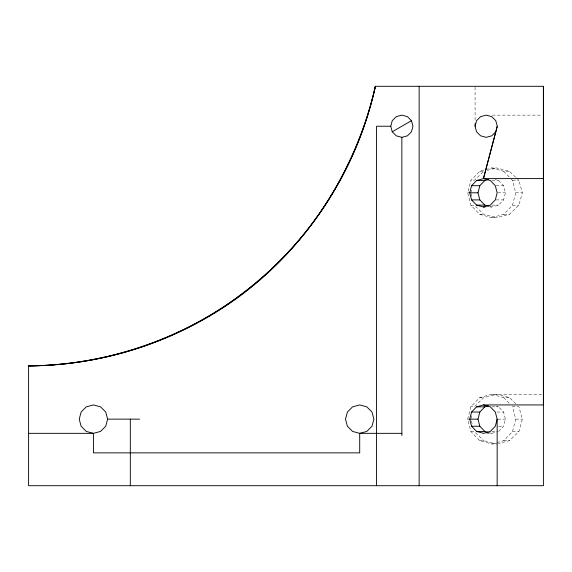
<?xml version="1.0" encoding="UTF-8"?>
<svg xmlns="http://www.w3.org/2000/svg" width="572" height="572" viewBox="0 0 572 572"><rect width="100%" height="100%" fill="white"/><g stroke="black" fill="none" stroke-linecap="round" stroke-linejoin="round"><path stroke-width="0.43" stroke-dasharray="2.86 2.15" d="M516.387 177.949L518.897 180.38L522.343 192.807L518.897 205.226L509.48 214.328L496.618 217.653L491.706 217.653L479.708 214.328L470.92 205.226L467.703 192.807L470.92 180.38L479.708 171.278L491.706 167.953L496.618 167.953L509.48 171.278L515.758 177.341M490.054 207.007L491.706 207.007L498.569 205.105L503.589 199.907L505.426 192.807L503.589 185.7L498.569 180.502L495.137 179.551M491.706 217.653L503.71 214.328L512.498 205.226L515.715 192.807L512.498 180.38L511.325 179.165M479.708 440.662L483.755 440.662L496.618 443.994L491.706 443.994L479.708 440.662L470.92 431.567L467.703 419.14L470.92 406.713L479.708 397.619L491.706 394.287L541.634 394.287M498.569 431.438L503.589 426.24L505.426 419.14L503.589 412.04L498.569 406.842L495.995 406.127M496.853 442.564L503.71 440.662L512.498 431.567L515.715 419.14L512.498 406.713L518.897 406.713L522.343 419.14L518.897 431.567L509.48 440.662L498.334 443.543M470.885 192.807L472.265 187.83M471.121 418.311L472.265 414.171M515.758 403.682L509.48 397.619L496.618 394.287L483.755 397.619L474.338 406.713L470.92 406.713M486.743 433.34L491.706 433.34L497.712 431.674M491.706 443.994L495.995 442.799M487.18 170.392L496.618 167.953M492.342 115.136L541.641 115.136M479.708 171.278L483.755 171.278L474.338 180.38L470.92 180.38M491.706 167.953L503.71 171.278L509.48 171.278M512.498 180.38L518.897 180.38M491.949 180.502L498.569 180.502M496.146 185.7L503.589 185.7M467.703 192.807L469.297 192.807M497.983 192.807L505.426 192.807M515.715 192.807L522.343 192.807M496.146 199.907L503.589 199.907M491.949 205.105L498.569 205.105M470.92 205.226L474.338 205.226L483.755 214.328L496.618 217.653M512.498 205.226L518.897 205.226M479.708 214.328L483.755 214.328M503.71 214.328L509.48 214.328M479.708 397.619L483.755 397.619M491.706 394.287L503.71 397.619L509.48 397.619M491.949 406.842L498.569 406.842M496.975 412.04L503.589 412.04M467.703 419.14L469.297 419.14M497.983 419.14L505.426 419.14M515.715 419.14L522.343 419.14M498.627 426.24L503.589 426.24M491.949 431.438L496.088 431.438M470.92 431.567L474.338 431.567L483.755 440.662M512.498 431.567L518.897 431.567M503.71 440.662L509.48 440.662M489.139 432.625L491.706 433.34M489.997 206.528L491.706 207.007M503.71 171.278L510.739 178.557M503.71 397.619L509.566 403.682M471.121 193.629L472.036 196.947M471.349 420.792L472.265 424.109M475.082 87.18L475.082 121.793"/><path stroke-width="0.86" d="M543.4 86.293L543.4 485.707L28.6 485.707L28.6 365.88A356.914 356.914 0 0 0 375.375 86.293L543.4 86.293L543.4 404.933L483.44 404.933L476.583 406.842L471.557 412.04L469.719 419.14L471.557 426.24L476.583 431.438L483.44 433.34L490.297 431.438L495.316 426.24L497.154 419.14L495.316 412.04L490.297 406.842L483.44 404.933M485.092 207.007L483.44 207.007L476.583 205.105L471.557 199.907L469.719 192.807L471.557 185.7L476.583 180.502L483.44 178.6L543.4 178.6M489.139 206.292L484.849 205.105L479.829 199.907L477.992 192.807L479.829 185.7L484.849 180.502L488.281 179.551M488.281 432.389L484.849 431.438L479.829 426.24L477.992 419.14L479.829 412.04L484.849 406.842L488.281 405.891M483.44 207.007L490.297 205.105L495.316 199.907L497.154 192.807L495.316 185.7L490.297 180.502L483.44 178.6L497.275 126.233L495.788 120.685L491.727 116.624L486.179 115.136L480.63 116.624L476.569 120.685L475.082 126.233L476.569 131.782L480.63 135.843L486.179 137.33L491.727 135.843L495.788 131.782M483.44 178.6L497.275 126.233M401.859 433.34L359.702 433.34L352.595 431.438L347.397 426.24L345.495 419.14L347.397 412.04L352.595 406.842L359.702 404.933L366.802 406.842L372 412.04L373.902 419.14L372 426.24L366.802 431.438L359.702 433.34L359.702 452.867L93.422 452.867L93.422 433.34L86.322 431.438L81.124 426.24L79.222 419.14L81.124 412.04L86.322 406.842L93.422 404.933L100.522 406.842L105.72 412.04L107.622 419.14L105.72 426.24L100.522 431.438L93.422 433.34L28.6 433.34M390.762 126.233L392.249 120.685L396.31 116.624L401.859 115.136L407.407 116.624L411.468 120.685L412.955 126.233L411.468 131.782L407.407 135.843L401.859 137.33L396.31 135.843L392.249 131.782L390.762 126.233L376.562 126.233L376.562 485.707M307.286 230.001C340.047 187.673 363.363 138.453 375.375 86.293C357.035 170.663 306.914 247.175 237.216 298.076C176.827 341.591 103.031 365.587 28.6 365.88C95.503 365.208 161.762 345.803 218.454 310.26A356.528 356.528 0 0 0 307.278 230.008M392.249 131.782L411.468 120.685M476.583 180.502L484.849 180.502M471.557 185.7L479.829 185.7M469.719 192.807L477.992 192.807M471.557 199.907L479.829 199.907M476.583 205.105L484.849 205.105M476.583 406.842L484.849 406.842M471.557 412.04L479.829 412.04M107.622 419.14L139.575 419.14M469.719 419.14L477.992 419.14M471.557 426.24L479.829 426.24M476.583 431.438L484.849 431.438M497.154 419.14L497.154 485.707M475.082 123.573L475.082 126.233M419.14 86.293L419.14 485.707M401.859 137.33L401.859 435.557M130.316 419.14L130.316 485.707"/></g></svg>
